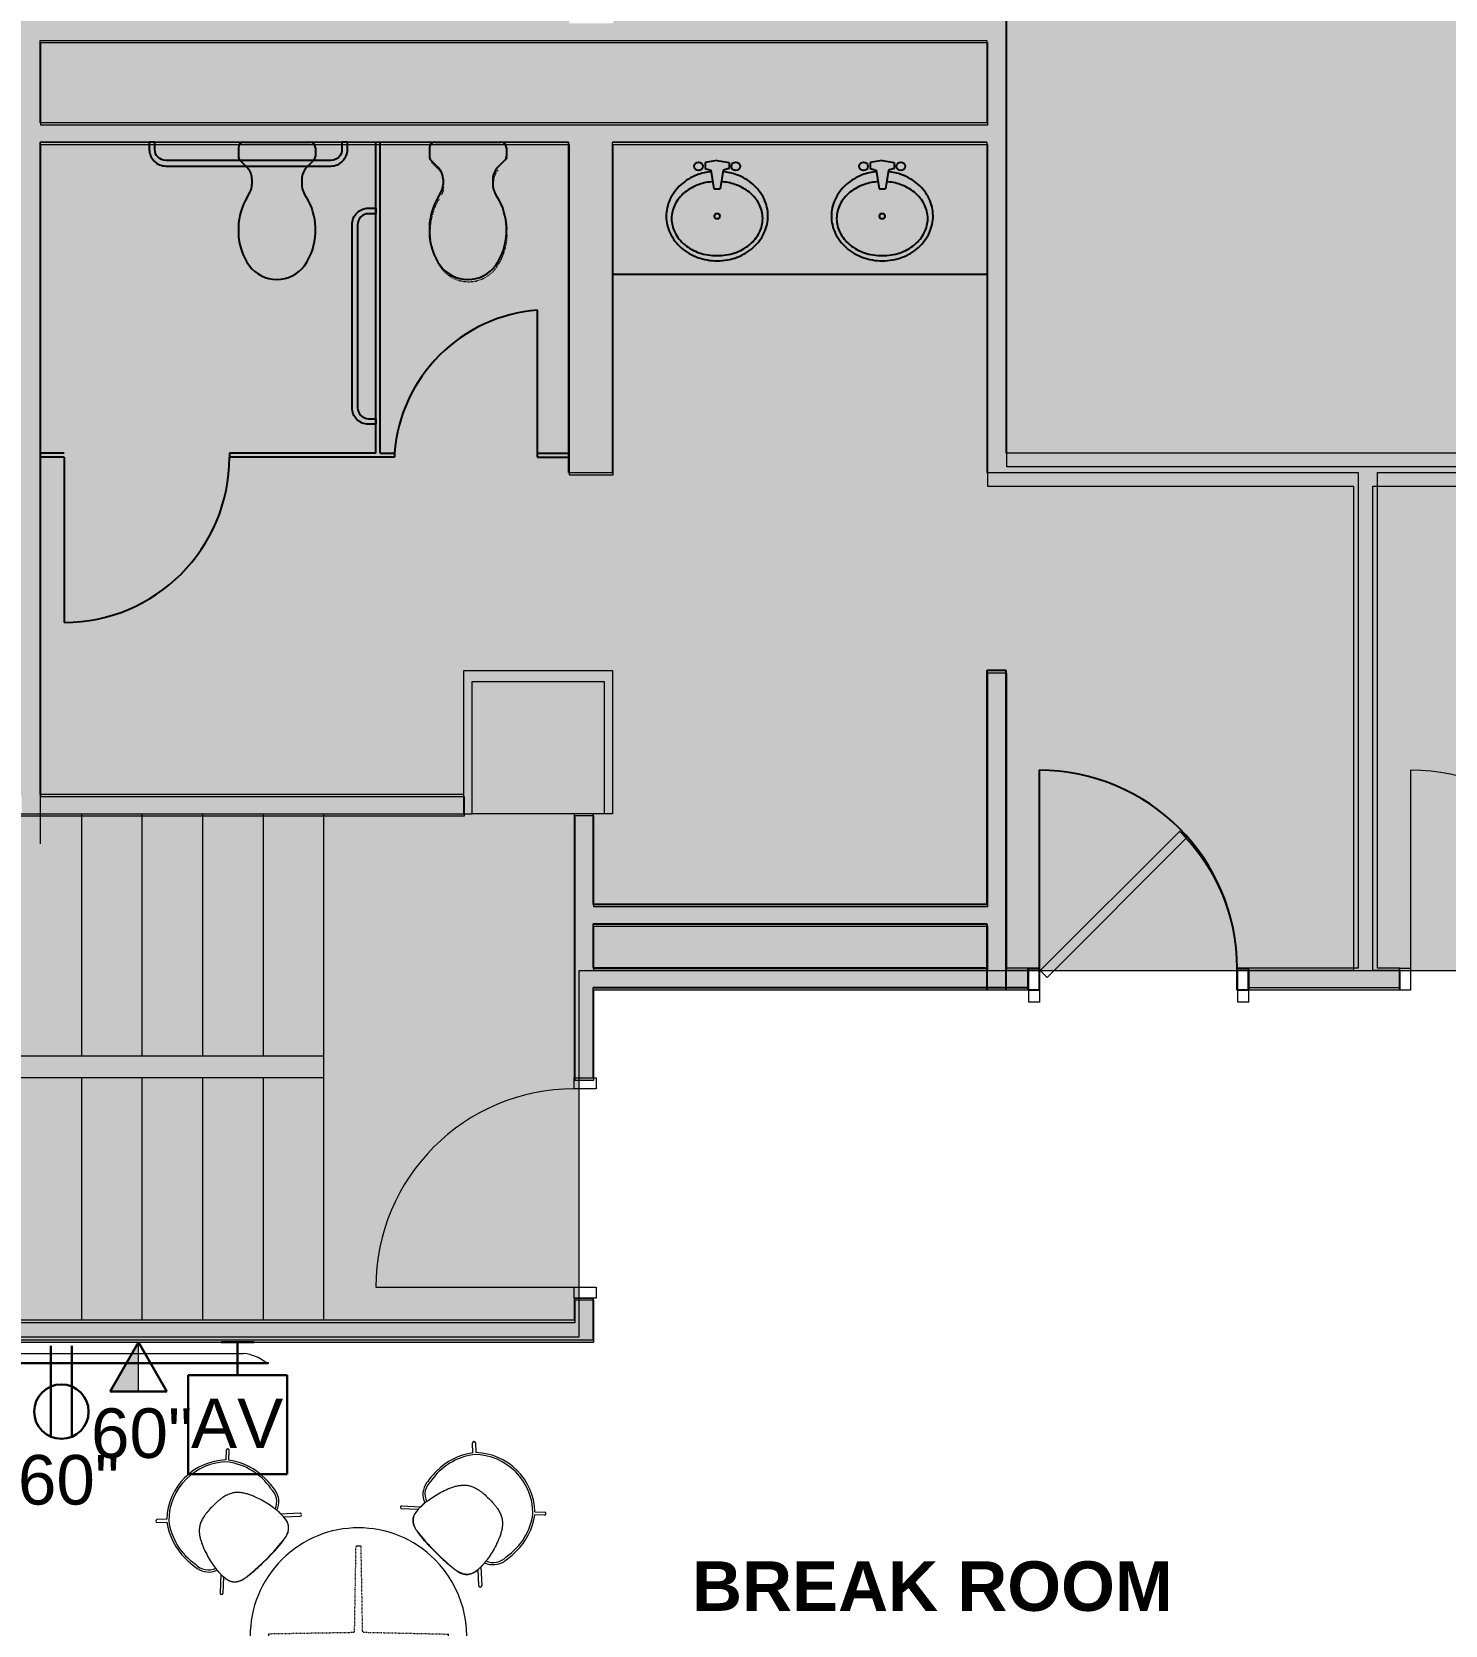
# Model space of a CAD drawing. Header units: inches. Extents: x -1221 to 179, y -822 to 880.
# Drawn here: x -1069.6 to -812.8, y -243.5 to 46 of the extents above; entities that cross this region are included whole.
import ezdxf
from ezdxf.xclip import XClip

# ---------------------------------------------------------------- set-up
doc = ezdxf.new("R2010")
doc.units = ezdxf.units.IN
doc.header["$MEASUREMENT"] = 0
doc.header["$XCLIPFRAME"] = 2
for name, pattern in [('L1$0$PHANTOM4', [0.625, 0.3125, -0.0625, 0.0625, -0.0625, 0.0625, -0.0625]), ('X1$0$Dash', [0.25, 0.125, -0.125]), ('X1$0$Dash 1_16_', [0.125, 0.0625, -0.0625])]:
    doc.linetypes.add(name, pattern=pattern)
doc.layers.add('L1$0$A-Cols-Bldg', color=235, linetype='Continuous')
doc.layers.add('L1$0$DEMO', color=7, linetype='L1$0$PHANTOM4')
for name, color, linetype, lineweight in [('L1$0$ArchiCAD Doors_Pen_No__4', 7, 'Continuous', 9), ('L1$0$BB Columns_Pen_No__3', 7, 'Continuous', 20), ('L1$0$BB Columns_Pen_No__7', 7, 'Continuous', 20), ('L1$0$BB Columns_Pen_No__95', 8, 'Continuous', 20), ('L1$0$BB Core_Pen_No__100', 7, 'Continuous', 20), ('L1$0$BB Shell_Pen_No__100', 7, 'Continuous', 20), ('X1$0$18_0109_REV_dwg _7_', 8, 'Continuous', 9), ('X1$0$A-ANNO-NOTE', 131, 'Continuous', 30), ('X1$0$A-AREA-IDEN', 2, 'Continuous', 9), ('X1$0$A-DETL', 90, 'Continuous', 9), ('X1$0$A-DETL-GENF', 92, 'Continuous', 9), ('X1$0$A-DOOR', 31, 'Continuous', 13), ('X1$0$A-DOOR-FRAM', 31, 'Continuous', 20), ('X1$0$A-WALL', 113, 'Continuous', 9), ('X1$0$A-WALL-PATT', 111, 'Continuous', 13), ('X1$0$I-FURN', 30, 'Continuous', 9), ('X1$0$I-FURN-HDLN', 30, 'X1$0$Dash', 9), ('X1$0$I-WALL', 2, 'Continuous', 9), ('X1$0$Q-SPCQ', 91, 'Continuous', 9)]:
    doc.layers.add(name, color=color, linetype=linetype, lineweight=lineweight)
doc.styles.add('X1$0$Arial', font='arial.ttf', dxfattribs={"height": 9})
doc.styles.add('X1$0$Swis721 Lt BT', font='swissl.ttf', dxfattribs={"height": 9})
doc.styles.add('X1$0$Swis721 Lt BT_B', font='', dxfattribs={"height": 9})
doc.styles.get('X1$0$Swis721 Lt BT_B').set_extended_font_data('Swis721 Lt BT', bold=True)

# ---------------------------------------------------------------- blocks, each defined once
blk = doc.blocks.new('L1')
at = {"layer": 'L1$0$BB Columns_Pen_No__95', "linetype": 'Continuous', "lineweight": 0, "true_color": 0x3f3f3f}
blk.add_hatch(color=250, dxfattribs=at).paths.add_polyline_path([(-7356.19, 2850.57), (-7356.19, 2826.57), (-7332.19, 2826.57), (-7332.19, 2850.57)])
at = {"layer": 'L1$0$A-Cols-Bldg', "color": 251, "ltscale": 5}
for p, q in [((-7398.68, 2947.57), (-7398.68, 2945.98)), ((-7398.68, 2947.57), (-7398.68, 2945.98)), ((-7397.7, 2948.57), (-7385.68, 2948.57)), ((-7397.7, 2948.57), (-7385.68, 2948.57)), ((-7384.68, 2947.57), (-7384.68, 2945.98)), ((-7384.68, 2947.57), (-7384.68, 2945.98)), ((-7373.69, 2892.07), (-7373.69, 2948.57)), ((-7373.69, 2892.07), (-7373.69, 2948.57)), ((-7372.94, 2892.07), (-7372.94, 2948.57)), ((-7372.94, 2892.07), (-7372.94, 2948.57)), ((-7363.97, 2947.57), (-7363.97, 2945.98)), ((-7363.97, 2947.57), (-7363.97, 2945.98)), ((-7362.99, 2948.57), (-7350.97, 2948.57)), ((-7362.99, 2948.57), (-7350.97, 2948.57)), ((-7349.97, 2947.57), (-7349.97, 2945.98)), ((-7349.97, 2947.57), (-7349.97, 2945.98)), ((-7398.39, 2945.27), (-7397.08, 2943.96)), ((-7398.39, 2945.27), (-7397.08, 2943.96)), ((-7384.98, 2945.27), (-7386.29, 2943.96)), ((-7384.98, 2945.27), (-7386.29, 2943.96)), ((-7363.68, 2945.27), (-7362.37, 2943.96)), ((-7363.68, 2945.27), (-7362.37, 2943.96)), ((-7350.27, 2945.27), (-7351.58, 2943.96)), ((-7350.27, 2945.27), (-7351.58, 2943.96)), ((-7311.69, 2945.22), (-7313.86, 2944.85)), ((-7313.86, 2944.85), (-7313.86, 2943.76)), ((-7311.69, 2945.22), (-7309.52, 2944.85)), ((-7309.52, 2944.85), (-7309.52, 2943.76)), ((-7281.69, 2945.22), (-7283.86, 2944.85)), ((-7283.86, 2944.85), (-7283.86, 2943.76)), ((-7281.69, 2945.22), (-7279.52, 2944.85)), ((-7279.52, 2944.85), (-7279.52, 2943.76)), ((-7396.2, 2941.84), (-7396.2, 2940.88)), ((-7396.2, 2941.84), (-7396.2, 2940.88)), ((-7387.16, 2941.84), (-7387.16, 2940.88)), ((-7387.16, 2941.84), (-7387.16, 2940.88)), ((-7361.49, 2941.84), (-7361.49, 2940.88)), ((-7361.49, 2941.84), (-7361.49, 2940.88)), ((-7352.45, 2941.84), (-7352.45, 2940.88)), ((-7352.45, 2941.84), (-7352.45, 2940.88)), ((-7313.86, 2943.76), (-7312.81, 2943.49)), ((-7312.81, 2943.49), (-7312.26, 2940.07)), ((-7310.57, 2943.49), (-7311.12, 2940.07)), ((-7309.52, 2943.76), (-7310.57, 2943.49)), ((-7283.86, 2943.76), (-7282.81, 2943.49)), ((-7282.81, 2943.49), (-7282.26, 2940.07)), ((-7280.57, 2943.49), (-7281.12, 2940.07)), ((-7279.52, 2943.76), (-7280.57, 2943.49)), ((-7397.08, 2938.53), (-7396.58, 2939.43)), ((-7397.08, 2938.53), (-7396.58, 2939.43)), ((-7386.29, 2938.53), (-7386.79, 2939.43)), ((-7386.29, 2938.53), (-7386.79, 2939.43)), ((-7362.37, 2938.53), (-7361.87, 2939.43)), ((-7362.37, 2938.53), (-7361.87, 2939.43)), ((-7351.58, 2938.53), (-7352.08, 2939.43)), ((-7351.58, 2938.53), (-7352.08, 2939.43)), ((-7312.26, 2940.07), (-7311.12, 2940.07)), ((-7282.26, 2940.07), (-7281.12, 2940.07)), ((-7330.69, 2924.57), (-7262.69, 2924.57)), ((-7330.69, 2924.57), (-7262.69, 2924.57)), ((-7344.31, 2891.32), (-7344.31, 2918.07)), ((-7344.31, 2891.32), (-7344.31, 2918.07)), ((-7430.31, 2892.07), (-7434.69, 2892.07)), ((-7430.31, 2892.07), (-7434.69, 2892.07)), ((-7373.69, 2892.07), (-7400.31, 2892.07)), ((-7400.31, 2892.07), (-7400.31, 2891.32)), ((-7373.69, 2892.07), (-7400.31, 2892.07)), ((-7400.31, 2892.07), (-7400.31, 2891.32)), ((-7372.94, 2892.07), (-7370.31, 2892.07)), ((-7372.94, 2892.07), (-7370.31, 2892.07)), ((-7370.31, 2892.07), (-7370.31, 2891.32)), ((-7370.31, 2892.07), (-7370.31, 2891.32)), ((-7344.31, 2892.07), (-7338.69, 2892.07)), ((-7430.31, 2891.32), (-7434.69, 2891.32)), ((-7430.31, 2891.32), (-7434.69, 2891.32)), ((-7430.31, 2891.32), (-7430.31, 2861.32)), ((-7370.31, 2891.32), (-7400.31, 2891.32)), ((-7370.31, 2891.32), (-7400.31, 2891.32)), ((-7344.31, 2891.32), (-7338.69, 2891.32)), ((-7344.31, 2891.32), (-7338.69, 2891.32))]:
    blk.add_line(p, q, dxfattribs=at)
for points in [[(-7379.86, 2947.24, -0.414214), (-7381.86, 2945.24), (-7411.86, 2945.24, -0.414214), (-7413.86, 2947.24), (-7413.86, 2948.57), (-7414.86, 2948.57), (-7414.86, 2947.24, 0.414214), (-7411.86, 2944.24), (-7381.86, 2944.24, 0.414214), (-7378.86, 2947.24), (-7378.86, 2948.57), (-7379.86, 2948.57)], [(-7379.86, 2947.24, -0.414214), (-7381.86, 2945.24), (-7411.86, 2945.24, -0.414214), (-7413.86, 2947.24), (-7413.86, 2948.57), (-7414.86, 2948.57), (-7414.86, 2947.24, 0.414214), (-7411.86, 2944.24), (-7381.86, 2944.24, 0.414214), (-7378.86, 2947.24), (-7378.86, 2948.57), (-7379.86, 2948.57)], [(-7375.02, 2936.57), (-7373.69, 2936.57), (-7373.69, 2935.57), (-7375.02, 2935.57, 0.414214), (-7377.02, 2933.57), (-7377.02, 2900.32, 0.414214), (-7375.02, 2898.32), (-7373.69, 2898.32), (-7373.69, 2897.32), (-7375.02, 2897.32, -0.414214), (-7378.02, 2900.32), (-7378.02, 2933.57, -0.414214)], [(-7375.02, 2936.57), (-7373.69, 2936.57), (-7373.69, 2935.57), (-7375.02, 2935.57, 0.414214), (-7377.02, 2933.57), (-7377.02, 2900.32, 0.414214), (-7375.02, 2898.32), (-7373.69, 2898.32), (-7373.69, 2897.32), (-7375.02, 2897.32, -0.414214), (-7378.02, 2900.32), (-7378.02, 2933.57, -0.414214)]]:
    blk.add_lwpolyline(points, format="xyb", close=True, dxfattribs=at)
for points in [[(-7320.93, 2935.09, 0.110461), (-7320.22, 2932.04, 0.10267), (-7318.19, 2929.36, 0.093283), (-7315.23, 2927.63, 0.087581), (-7311.64, 2927.02, 0.087581), (-7308.06, 2927.67, 0.093283), (-7305.12, 2929.43, 0.10267), (-7303.12, 2932.13, 0.110461), (-7302.45, 2935.19, 0.110461), (-7303.15, 2938.25, 0.10267), (-7305.19, 2940.93, 0.093283), (-7308.14, 2942.66, 0.060655), (-7310.61, 2943.22, 0.087581)], [(-7312.77, 2943.21, 0.062709), (-7315.32, 2942.62, 0.093283), (-7318.25, 2940.85, 0.10267), (-7320.26, 2938.15, 0.110461), (-7320.93, 2935.09, 0.110461)], [(-7319.97, 2934.69, 0.118217), (-7319.37, 2932.19, 0.104594), (-7317.55, 2929.92, 0.089748), (-7314.93, 2928.48, 0.081485), (-7311.69, 2927.95, 0.081485), (-7308.45, 2928.48, 0.089748), (-7305.83, 2929.92, 0.104594), (-7304.01, 2932.19, 0.118217), (-7303.41, 2934.69, 0.118217), (-7304.01, 2937.2, 0.104594), (-7305.83, 2939.46, 0.089748), (-7308.45, 2940.9, 0.062035), (-7310.91, 2941.4, 0.081485)], [(-7312.47, 2941.4, 0.062035), (-7314.93, 2940.9, 0.089748), (-7317.55, 2939.46, 0.104594), (-7319.37, 2937.2, 0.118217), (-7319.97, 2934.69, 0.118217)], [(-7290.93, 2935.09, 0.110461), (-7290.22, 2932.04, 0.10267), (-7288.19, 2929.36, 0.093283), (-7285.23, 2927.63, 0.087581), (-7281.64, 2927.02, 0.087581), (-7278.06, 2927.67, 0.093283), (-7275.12, 2929.43, 0.10267), (-7273.12, 2932.13, 0.110461), (-7272.45, 2935.19, 0.110461), (-7273.15, 2938.25, 0.10267), (-7275.19, 2940.93, 0.093283), (-7278.14, 2942.66, 0.060655), (-7280.61, 2943.22, 0.087581)], [(-7282.77, 2943.21, 0.062709), (-7285.32, 2942.62, 0.093283), (-7288.25, 2940.85, 0.10267), (-7290.26, 2938.15, 0.110461), (-7290.93, 2935.09, 0.110461)], [(-7289.97, 2934.69, 0.118217), (-7289.37, 2932.19, 0.104594), (-7287.55, 2929.92, 0.089748), (-7284.93, 2928.48, 0.081485), (-7281.69, 2927.95, 0.081485), (-7278.45, 2928.48, 0.089748), (-7275.83, 2929.92, 0.104594), (-7274.01, 2932.19, 0.118217), (-7273.41, 2934.69, 0.118217), (-7274.01, 2937.2, 0.104594), (-7275.83, 2939.46, 0.089748), (-7278.45, 2940.9, 0.062035), (-7280.91, 2941.4, 0.081485)], [(-7282.47, 2941.4, 0.062035), (-7284.93, 2940.9, 0.089748), (-7287.55, 2939.46, 0.104594), (-7289.37, 2937.2, 0.118217), (-7289.97, 2934.69, 0.118217)]]:
    blk.add_lwpolyline(points, format="xyb", dxfattribs=at)
for centre, radius in [((-7315.07, 2944.18), 0.787), ((-7308.31, 2944.18), 0.787), ((-7285.07, 2944.18), 0.787), ((-7278.31, 2944.18), 0.787), ((-7311.69, 2935.13), 0.5), ((-7281.69, 2935.13), 0.5)]:
    blk.add_circle(centre, radius, dxfattribs=at)
for centre, radius, start, end in [((-7397.68, 2947.57), 1, 90, 180), ((-7397.68, 2947.57), 1, 90, 180), ((-7385.68, 2947.57), 1, 0, 90), ((-7385.68, 2947.57), 1, 0, 90), ((-7362.97, 2947.57), 1, 90, 180), ((-7362.97, 2947.57), 1, 90, 180), ((-7350.97, 2947.57), 1, 0, 90), ((-7350.97, 2947.57), 1, 0, 90), ((-7397.68, 2945.98), 1, 180, 225), ((-7397.68, 2945.98), 1, 180, 225), ((-7399.2, 2941.84), 3, 0, 45), ((-7399.2, 2941.84), 3, 0, 45), ((-7384.16, 2941.84), 3, 135, 180), ((-7384.16, 2941.84), 3, 135, 180), ((-7385.68, 2945.98), 1, 315, 0), ((-7385.68, 2945.98), 1, 315, 0), ((-7362.97, 2945.98), 1, 180, 225), ((-7362.97, 2945.98), 1, 180, 225), ((-7364.49, 2941.84), 3, 0, 45), ((-7364.49, 2941.84), 3, 0, 45), ((-7349.45, 2941.84), 3, 135, 180), ((-7349.45, 2941.84), 3, 135, 180), ((-7350.97, 2945.98), 1, 315, 0), ((-7350.97, 2945.98), 1, 315, 0), ((-7387.93, 2932.87), 10.75, 148.1142, 178.6678), ((-7387.93, 2932.87), 10.75, 148.1142, 178.6678), ((-7399.2, 2940.88), 3, 330.9383, 0), ((-7399.2, 2940.88), 3, 330.9383, 0), ((-7384.16, 2940.88), 3, 180, 209.0617), ((-7384.16, 2940.88), 3, 180, 209.0617), ((-7395.43, 2932.87), 10.75, 1.3322, 31.8858), ((-7395.43, 2932.87), 10.75, 1.3322, 31.8858), ((-7353.22, 2932.87), 10.75, 148.1142, 178.6678), ((-7353.22, 2932.87), 10.75, 148.1142, 178.6678), ((-7364.49, 2940.88), 3, 330.9383, 0), ((-7364.49, 2940.88), 3, 330.9383, 0), ((-7349.45, 2940.88), 3, 180, 209.0617), ((-7349.45, 2940.88), 3, 180, 209.0617), ((-7360.72, 2932.87), 10.75, 1.3322, 31.8858), ((-7360.72, 2932.87), 10.75, 1.3322, 31.8858), ((-7167.22, 2932.62), 231.46, 179.8762, 180.1238), ((-7167.22, 2932.62), 231.46, 179.8762, 180.1238), ((-7616.14, 2932.62), 231.46, 359.8762, 0.1238), ((-7616.14, 2932.62), 231.46, 359.8762, 0.1238), ((-7132.51, 2932.62), 231.46, 179.8762, 180.1238), ((-7132.51, 2932.62), 231.46, 179.8762, 180.1238), ((-7581.43, 2932.62), 231.46, 359.8762, 0.1238), ((-7581.43, 2932.62), 231.46, 359.8762, 0.1238), ((-7387.93, 2932.37), 10.75, 181.3322, 215.5377), ((-7387.93, 2932.37), 10.75, 181.3322, 215.5377), ((-7395.43, 2932.37), 10.75, 324.4623, 358.6678), ((-7395.43, 2932.37), 10.75, 324.4623, 358.6678), ((-7353.22, 2932.37), 10.75, 181.3322, 215.5377), ((-7353.22, 2932.37), 10.75, 181.3322, 215.5377), ((-7360.72, 2932.37), 10.75, 324.4623, 358.6678), ((-7360.72, 2932.37), 10.75, 324.4623, 358.6678), ((-7391.76, 2929.71), 6.08, 216.0851, 270.7848), ((-7391.76, 2929.71), 6.08, 216.0851, 270.7848), ((-7391.6, 2929.71), 6.08, 269.2152, 323.9149), ((-7391.6, 2929.71), 6.08, 269.2152, 323.9149), ((-7357.05, 2929.71), 6.08, 216.0851, 270.7848), ((-7357.05, 2929.71), 6.08, 216.0851, 270.7848), ((-7356.89, 2929.71), 6.08, 269.2152, 323.9149), ((-7356.89, 2929.71), 6.08, 269.2152, 323.9149), ((-7342.12, 2889.87), 28.28, 94.4494, 175.5506), ((-7342.12, 2889.87), 28.28, 94.4494, 175.5506), ((-7430.31, 2891.32), 30, 270, 0)]:
    blk.add_arc(centre, radius, start, end, dxfattribs=at)
at = {"layer": 'L1$0$ArchiCAD Doors_Pen_No__4', "linetype": 'Continuous'}
for p, q in [((-7185.69, 2834.48), (-7185.69, 2798.48)), ((-7187.69, 2798.48), (-7185.69, 2798.48)), ((-7187.69, 2794.48), (-7187.69, 2798.48)), ((-7187.69, 2798.48), (-7187.69, 2794.98)), ((-7185.69, 2798.48), (-7185.69, 2794.48)), ((-7185.69, 2794.48), (-7187.69, 2794.48)), ((-7337.69, 2776.57), (-7337.69, 2778.57)), ((-7337.69, 2778.57), (-7333.69, 2778.57)), ((-7337.69, 2778.57), (-7334.19, 2778.57)), ((-7333.69, 2776.57), (-7337.69, 2776.57)), ((-7333.69, 2778.57), (-7333.69, 2776.57)), ((-7373.69, 2740.57), (-7337.69, 2740.57)), ((-7337.69, 2738.57), (-7337.69, 2740.57)), ((-7337.69, 2740.57), (-7333.69, 2740.57)), ((-7333.69, 2738.57), (-7337.69, 2738.57)), ((-7337.69, 2738.57), (-7334.19, 2738.57)), ((-7333.69, 2740.57), (-7333.69, 2738.57))]:
    blk.add_line(p, q, dxfattribs=at)
for centre, start, end in [((-7185.69, 2798.48), 0, 90), ((-7337.69, 2740.57), 90, 180)]:
    blk.add_arc(centre, 36, start, end, dxfattribs=at)
at = {"layer": 'L1$0$BB Columns_Pen_No__3', "linetype": 'Continuous'}
for p, q in [((-7357.69, 2826.57), (-7357.69, 2852.57)), ((-7357.69, 2852.57), (-7330.69, 2852.57)), ((-7330.69, 2852.57), (-7330.69, 2826.57)), ((-7357.69, 2826.57), (-7356.19, 2826.57))]:
    blk.add_line(p, q, dxfattribs=at)
at = {"layer": 'L1$0$BB Columns_Pen_No__7', "linetype": 'Continuous', "flags": 128}
blk.add_lwpolyline([(-7356.19, 2850.57), (-7332.19, 2850.57), (-7332.19, 2826.57), (-7356.19, 2826.57)], close=True, dxfattribs=at)
at = {"layer": 'L1$0$BB Core_Pen_No__100', "linetype": 'Continuous'}
for p, q in [((-7427.19, 2826.57), (-7427.19, 2782.57)), ((-7416.19, 2826.57), (-7416.19, 2782.57)), ((-7405.19, 2826.57), (-7405.19, 2782.57)), ((-7394.19, 2826.57), (-7394.19, 2782.57)), ((-7383.19, 2826.57), (-7383.19, 2782.57)), ((-7471.19, 2782.57), (-7383.19, 2782.57)), ((-7383.19, 2782.57), (-7383.19, 2778.57)), ((-7383.19, 2778.57), (-7471.19, 2778.57)), ((-7427.19, 2778.57), (-7427.19, 2734.57)), ((-7416.19, 2778.57), (-7416.19, 2734.57)), ((-7405.19, 2778.57), (-7405.19, 2734.57)), ((-7394.19, 2778.57), (-7394.19, 2734.57)), ((-7383.19, 2778.57), (-7383.19, 2734.57))]:
    blk.add_line(p, q, dxfattribs=at)
at = {"layer": 'L1$0$BB Shell_Pen_No__100', "linetype": 'Continuous'}
for p, q in [((-7187.69, 2798.48), (-7187.69, 2794.98)), ((-7337.69, 2778.57), (-7334.19, 2778.57)), ((-7337.69, 2738.57), (-7334.19, 2738.57))]:
    blk.add_line(p, q, dxfattribs=at)
at = {"layer": 'L1$0$BB Shell_Pen_No__100', "linetype": 'Continuous', "flags": 128}
for points in [[(-7259.19, 2892.07), (-7259.19, 3082.32)], [(-7434.69, 2952.07), (-7434.69, 2967.07)], [(-7434.69, 2967.07), (-7262.69, 2967.07)], [(-7262.69, 2967.07), (-7262.69, 2952.07)], [(-7262.69, 2952.07), (-7434.69, 2952.07)], [(-7434.69, 2830.07), (-7434.69, 2948.57)], [(-7434.69, 2948.57), (-7338.69, 2948.57)], [(-7434.69, 2948.57), (-7434.69, 2821.07)], [(-7338.69, 2948.57), (-7434.69, 2948.57)], [(-7338.69, 2948.57), (-7338.69, 2888.57)], [(-7338.69, 2888.57), (-7338.69, 2948.57)], [(-7330.69, 2888.57), (-7330.69, 2948.57)], [(-7330.69, 2948.57), (-7262.69, 2948.57)], [(-7262.69, 2948.57), (-7330.69, 2948.57)], [(-7262.69, 2948.57), (-7262.69, 2888.57)], [(-7091.69, 2892.07), (-7259.19, 2892.07)], [(-7338.69, 2888.57), (-7330.69, 2888.57)], [(-7262.69, 2888.57), (-7195.19, 2888.57)], [(-7195.19, 2888.57), (-7195.19, 2798.48)], [(-7191.69, 2888.57), (-7140.69, 2888.57)], [(-7191.69, 2798.48), (-7191.69, 2888.57)], [(-7357.69, 2830.07), (-7434.69, 2830.07)], [(-7357.69, 2826.57), (-7357.69, 2830.07)], [(-7505.69, 2826.57), (-7357.69, 2826.57)], [(-7337.69, 2826.57), (-7337.69, 2778.57)], [(-7334.19, 2810.07), (-7334.19, 2826.57)], [(-7330.69, 2826.57), (-7334.19, 2826.57)], [(-7334.19, 2798.48), (-7334.19, 2806.57)], [(-7255.19, 2798.48), (-7259.19, 2798.48)], [(-7195.19, 2798.48), (-7215.19, 2798.48)], [(-7187.69, 2798.48), (-7191.69, 2798.48)], [(-7334.19, 2778.57), (-7334.19, 2794.98)], [(-7215.19, 2794.98), (-7187.69, 2794.98)], [(-7337.69, 2738.57), (-7337.69, 2734.57)], [(-7334.19, 2730.96), (-7334.19, 2738.57)], [(-7337.69, 2734.57), (-7524.69, 2734.57)], [(-7524.69, 2730.96), (-7334.19, 2730.96)]]:
    blk.add_lwpolyline(points, dxfattribs=at)
at = {"layer": 'L1$0$DEMO', "linetype": 'Continuous'}
for p, q in [((-7253.19, 2834.48), (-7253.19, 2798.48)), ((-7255.19, 2798.48), (-7255.19, 2794.98)), ((-7255.19, 2798.48), (-7253.19, 2798.48)), ((-7255.19, 2794.48), (-7255.19, 2798.48)), ((-7255.19, 2798.48), (-7255.19, 2794.98)), ((-7253.19, 2798.48), (-7253.19, 2794.48)), ((-7217.19, 2794.48), (-7217.19, 2798.48)), ((-7217.19, 2798.48), (-7215.19, 2798.48)), ((-7215.19, 2798.48), (-7215.19, 2794.98)), ((-7215.19, 2798.48), (-7215.19, 2794.48)), ((-7215.19, 2798.48), (-7215.19, 2794.98)), ((-7253.19, 2794.48), (-7255.19, 2794.48)), ((-7215.19, 2794.48), (-7217.19, 2794.48))]:
    blk.add_line(p, q, dxfattribs=at)
at = {"layer": 'L1$0$DEMO', "linetype": 'Continuous', "flags": 128}
for points in [[(-7259.19, 2852.57), (-7262.69, 2852.57)], [(-7262.69, 2852.57), (-7262.69, 2810.07)], [(-7259.19, 2794.57), (-7259.19, 2852.57)], [(-7262.69, 2810.07), (-7334.19, 2810.07)], [(-7334.19, 2806.57), (-7262.69, 2806.57)], [(-7262.69, 2806.57), (-7262.69, 2794.57)], [(-7262.69, 2798.48), (-7334.19, 2798.48)], [(-7334.19, 2794.98), (-7255.19, 2794.98)]]:
    blk.add_lwpolyline(points, dxfattribs=at)
at = {"layer": 'L1$0$DEMO', "linetype": 'Continuous'}
blk.add_arc((-7253.19, 2798.48), 36, 0, 90, dxfattribs=at)
blk = doc.blocks.new('X1$0$A-Flat_Screen_TV - OLED 65B6P 65_-4747238-FIRST FLOOR POWER _ SIGNAL')
at = {"layer": 'X1$0$Q-SPCQ'}
for p, q in [((-30, 0.19), (30, 0.19)), ((-30, 0.19), (-30, 0)), ((30, 0), (-30, 0)), ((-29.94, 0), (-29.94, -0.06)), ((-25.5, 1.81), (25.5, 1.81)), ((29.94, -0.06), (29.94, 0)), ((30, 0), (30, 0.19)), ((29.94, -0.06), (-29.94, -0.06))]:
    blk.add_line(p, q, dxfattribs=at)
for centre, start, end in [((-24.9, -5.58), 94.6372, 128.9656), ((24.9, -5.58), 51.0344, 85.3628)]:
    blk.add_arc(centre, 7.41, start, end, dxfattribs=at)
blk = doc.blocks.new('X1$0$Table-Coffee-Teknion-BBCTC_Cosmos_Large-R2013 - 28 3_8_ High-5476195-FIRST FLOOR POWER _ SIGNAL')
at = {"layer": 'X1$0$I-FURN'}
for radius, start, end in [(19.67, 360, 180), (16.34, 133.4535, 136.4655), (16.34, 43.5345, 46.5404), (19.67, 180, 360), (16.34, 223.5345, 226.5404), (16.34, 313.4535, 316.4542)]:
    blk.add_arc((0, 0), radius, start, end, dxfattribs=at)
at = {"layer": 'X1$0$I-FURN-HDLN'}
for p, q in [((-11.24, 11.86), (-0.14, 1.13)), ((0.14, 1.13), (11.24, 11.86)), ((-1.13, 0.14), (-11.85, 11.25)), ((11.85, 11.25), (1.13, 0.14)), ((-11.85, -11.25), (-1.13, -0.13)), ((-0.14, -1.13), (-11.24, -11.86)), ((11.24, -11.86), (0.14, -1.14)), ((1.14, -0.14), (11.81, -11.29))]:
    blk.add_line(p, q, dxfattribs=at)
for centre, start, end in [((-1.29, 0), 319.2979, 41.4043), ((0, 1.29), 228.5957, 311.4043), ((1.29, 0), 138.6476, 223.7627), ((0, -1.29), 47.5735, 131.4196)]:
    blk.add_arc(centre, 0.206, start, end, dxfattribs=at)
blk = doc.blocks.new('X1$0$Seating-Guest_Chair-Teknion-BBUC_Iuta-R2013 - Guest Chair-5476255-FIRST FLOOR POWER _ SIGNAL')
at = {"layer": 'X1$0$I-FURN'}
for p, q in [((-7.6, 7.49), (-8.92, 8.7)), ((8.92, 8.7), (7.6, 7.49)), ((-9.25, 8.27), (-7.97, 7.09)), ((7.97, 7.09), (9.25, 8.27)), ((-7.71, -6.53), (-10.28, -8.89)), ((-9.9, -9.27), (-7.7, -7.25)), ((7.7, -7.25), (9.9, -9.27)), ((10.28, -8.89), (7.71, -6.53))]:
    blk.add_line(p, q, dxfattribs=at)
for centre, radius, start, end in [((-9.06, 8.47), 0.266, 59.019, 139.9111), ((0, -0.6), 11.1, 46.7919, 133.2081), ((0, -0.6), 10.73, 45.2186, 134.7814), ((9.06, 8.47), 0.266, 40.0889, 120.981), ((1.44, 0.11), 11.71, 143.4405, 180.5595), ((1.44, 0.11), 11.34, 142.5304, 190.6836), ((-9.07, 8.46), 0.263, 136.9654, 225.7597), ((-1.44, 0.11), 11.34, 349.3164, 37.4696), ((-1.44, 0.11), 11.71, 359.4405, 36.5595), ((9.07, 8.46), 0.263, 314.2403, 43.0346), ((7.49, 0.17), 17.76, 180.5595, 189.4405), ((-6.52, -2.16), 3.56, 189.4405, 250.5595), ((-6.52, -2.16), 3.18, 176.9632, 250.5595), ((6.52, -2.16), 3.18, 289.4405, 3.0368), ((6.52, -2.16), 3.56, 289.4405, 350.5595), ((-7.49, 0.17), 17.76, 350.5595, 359.4405), ((-3.94, -6.02), 3.8, 172.3112, 187.6888), ((3.94, -6.02), 3.8, 352.3112, 7.6888), ((-4.95, -7.39), 2.75, 177.044, 262.956), ((4.95, -7.39), 2.75, 277.044, 2.956), ((-10.08, -9.05), 0.265, 141.4663, 224.7543), ((-10.07, -9.07), 0.263, 221.6013, 310.667), ((0, 32.67), 43.12, 262.956, 277.044), ((10.07, -9.07), 0.263, 229.333, 318.3987), ((10.08, -9.05), 0.265, 315.2457, 38.5337)]:
    blk.add_arc(centre, radius, start, end, dxfattribs=at)
for points, knots in [([(0, 3.25), (-0.46, 3.25), (-1.1, 3.23), (-1.85, 3.15), (-2.53, 3.04), (-3.26, 2.85), (-3.86, 2.59), (-4.28, 2.35), (-4.51, 2.18), (-4.69, 2.03), (-4.82, 1.92), (-4.94, 1.8), (-5.06, 1.68), (-5.17, 1.55), (-5.31, 1.38), (-5.56, 1.06), (-5.87, 0.56), (-6.21, -0.08), (-6.61, -0.99), (-7.02, -2.17), (-7.37, -3.56), (-7.61, -4.8), (-7.71, -5.73), (-7.74, -6.42), (-7.73, -6.92), (-7.7, -7.33), (-7.67, -7.6), (-7.65, -7.76), (-7.63, -7.88), (-7.61, -7.99), (-7.58, -8.1), (-7.55, -8.22), (-7.52, -8.33), (-7.48, -8.43), (-7.44, -8.54), (-7.4, -8.65), (-7.34, -8.75), (-7.29, -8.85), (-7.23, -8.95), (-7.16, -9.04), (-7.08, -9.14), (-7, -9.23), (-6.92, -9.32), (-6.82, -9.4), (-6.72, -9.49), (-6.61, -9.57), (-6.5, -9.64), (-6.37, -9.72), (-6.23, -9.79), (-6.09, -9.85), (-5.93, -9.92), (-5.76, -9.98), (-5.57, -10.04), (-5.37, -10.09), (-5.16, -10.14), (-4.93, -10.19), (-4.68, -10.24), (-4.41, -10.28), (-4.13, -10.32), (-3.82, -10.35), (-3.49, -10.38), (-3.14, -10.41), (-2.65, -10.44), (-1.97, -10.47), (-1.04, -10.49), (-0.36, -10.5), (0, -10.5)], [0, 0, 0, 0, 0.03125, 0.046875, 0.0625, 0.09375, 0.125, 0.140625, 0.15625, 0.164062, 0.171875, 0.179688, 0.1875, 0.195312, 0.203125, 0.21875, 0.25, 0.28125, 0.3125, 0.375, 0.4375, 0.5, 0.5625, 0.59375, 0.625, 0.65625, 0.671875, 0.679688, 0.6875, 0.695312, 0.703125, 0.710938, 0.71875, 0.726562, 0.734375, 0.742188, 0.75, 0.757812, 0.765625, 0.773438, 0.78125, 0.789062, 0.796875, 0.804688, 0.8125, 0.820312, 0.828125, 0.835938, 0.84375, 0.851562, 0.859375, 0.867188, 0.875, 0.882812, 0.890625, 0.898438, 0.90625, 0.914062, 0.921875, 0.929688, 0.9375, 0.945312, 0.953125, 0.96875, 0.984375, 1, 1, 1, 1]), ([(0, -10.5), (0.36, -10.5), (1.04, -10.49), (1.97, -10.47), (2.65, -10.44), (3.14, -10.41), (3.49, -10.38), (3.82, -10.35), (4.13, -10.32), (4.41, -10.28), (4.68, -10.24), (4.93, -10.19), (5.16, -10.14), (5.37, -10.09), (5.57, -10.04), (5.76, -9.98), (5.93, -9.92), (6.09, -9.85), (6.23, -9.79), (6.37, -9.72), (6.5, -9.64), (6.61, -9.57), (6.72, -9.49), (6.82, -9.4), (6.92, -9.32), (7, -9.23), (7.08, -9.14), (7.16, -9.04), (7.23, -8.95), (7.29, -8.85), (7.34, -8.75), (7.4, -8.65), (7.44, -8.54), (7.48, -8.43), (7.52, -8.33), (7.55, -8.22), (7.58, -8.1), (7.61, -7.99), (7.63, -7.88), (7.65, -7.76), (7.67, -7.6), (7.7, -7.33), (7.73, -6.92), (7.74, -6.42), (7.72, -5.9), (7.67, -5.35), (7.57, -4.59), (7.37, -3.56), (7.02, -2.17), (6.61, -0.99), (6.21, -0.08), (5.87, 0.56), (5.56, 1.06), (5.31, 1.38), (5.17, 1.55), (5.06, 1.68), (4.94, 1.8), (4.82, 1.92), (4.69, 2.03), (4.51, 2.18), (4.28, 2.35), (3.86, 2.59), (3.26, 2.85), (2.53, 3.04), (1.85, 3.15), (1.1, 3.23), (0.46, 3.25), (0, 3.25)], [0, 0, 0, 0, 0.015625, 0.03125, 0.046875, 0.054688, 0.0625, 0.070312, 0.078125, 0.085938, 0.09375, 0.101562, 0.109375, 0.117188, 0.125, 0.132812, 0.140625, 0.148438, 0.15625, 0.164062, 0.171875, 0.179688, 0.1875, 0.195312, 0.203125, 0.210938, 0.21875, 0.226562, 0.234375, 0.242188, 0.25, 0.257812, 0.265625, 0.273438, 0.28125, 0.289062, 0.296875, 0.304688, 0.3125, 0.320312, 0.328125, 0.34375, 0.375, 0.40625, 0.4375, 0.46875, 0.5, 0.5625, 0.625, 0.6875, 0.71875, 0.75, 0.78125, 0.796875, 0.804688, 0.8125, 0.820312, 0.828125, 0.835938, 0.84375, 0.859375, 0.875, 0.90625, 0.9375, 0.953125, 0.96875, 1, 1, 1, 1])]:
    blk.add_open_spline(points, degree=3, knots=knots, dxfattribs=at)
blk = doc.blocks.new('X1$0$Seating-Guest_Chair-Teknion-BBUC_Iuta-R2013 - Guest Chair-5480372-FIRST FLOOR POWER _ SIGNAL')
at = {"layer": 'X1$0$I-FURN'}
for p, q in [((-7.71, 6.53), (-10.28, 8.89)), ((-9.9, 9.27), (-7.7, 7.25)), ((7.7, 7.25), (9.9, 9.27)), ((10.28, 8.89), (7.71, 6.53)), ((-9.25, -8.27), (-7.97, -7.09)), ((-7.6, -7.49), (-8.92, -8.7)), ((8.92, -8.7), (7.6, -7.49)), ((7.97, -7.09), (9.25, -8.27))]:
    blk.add_line(p, q, dxfattribs=at)
for centre, radius, start, end in [((-10.08, 9.05), 0.265, 135.2457, 218.5337), ((-10.07, 9.07), 0.263, 49.333, 138.3987), ((-4.95, 7.39), 2.75, 97.044, 182.956), ((0, -32.67), 43.12, 82.956, 97.044), ((4.95, 7.39), 2.75, 357.044, 82.956), ((10.07, 9.07), 0.263, 41.6013, 130.667), ((10.08, 9.05), 0.265, 321.4663, 44.7543), ((-3.94, 6.02), 3.8, 172.3112, 187.6888), ((3.94, 6.02), 3.8, 352.3112, 7.6888), ((-6.52, 2.16), 3.56, 109.4405, 170.5595), ((-6.52, 2.16), 3.18, 109.4405, 183.0368), ((6.52, 2.16), 3.18, 356.9632, 70.5595), ((6.52, 2.16), 3.56, 9.4405, 70.5595), ((7.49, -0.17), 17.76, 170.5595, 179.4405), ((1.44, -0.11), 11.71, 179.4405, 216.5595), ((1.44, -0.11), 11.34, 169.3164, 217.4696), ((-1.44, -0.11), 11.34, 322.5304, 10.6836), ((-1.44, -0.11), 11.71, 323.4405, 0.5595), ((-7.49, -0.17), 17.76, 0.5595, 9.4405), ((-9.07, -8.46), 0.263, 134.2403, 223.0346), ((-9.06, -8.47), 0.266, 220.0889, 300.981), ((0, 0.6), 11.1, 226.7919, 313.2081), ((0, 0.6), 10.73, 225.2186, 314.7814), ((9.06, -8.47), 0.266, 239.019, 319.9111), ((9.07, -8.46), 0.263, 316.9654, 45.7597)]:
    blk.add_arc(centre, radius, start, end, dxfattribs=at)
for points, knots in [([(0, -3.25), (-0.46, -3.25), (-1.1, -3.23), (-1.85, -3.15), (-2.53, -3.04), (-3.26, -2.85), (-3.86, -2.59), (-4.28, -2.35), (-4.51, -2.18), (-4.69, -2.03), (-4.82, -1.92), (-4.94, -1.8), (-5.06, -1.68), (-5.17, -1.55), (-5.31, -1.38), (-5.56, -1.06), (-5.87, -0.56), (-6.21, 0.08), (-6.61, 0.99), (-7.02, 2.17), (-7.37, 3.56), (-7.57, 4.59), (-7.67, 5.35), (-7.72, 5.9), (-7.74, 6.42), (-7.73, 6.92), (-7.7, 7.33), (-7.67, 7.6), (-7.65, 7.76), (-7.62, 7.92), (-7.59, 8.07), (-7.55, 8.22), (-7.52, 8.33), (-7.48, 8.43), (-7.44, 8.54), (-7.4, 8.65), (-7.34, 8.75), (-7.29, 8.85), (-7.23, 8.95), (-7.16, 9.04), (-7.08, 9.14), (-7, 9.23), (-6.92, 9.32), (-6.82, 9.4), (-6.72, 9.49), (-6.61, 9.57), (-6.5, 9.64), (-6.37, 9.72), (-6.23, 9.79), (-6.09, 9.85), (-5.93, 9.92), (-5.76, 9.98), (-5.57, 10.04), (-5.37, 10.09), (-5.16, 10.14), (-4.93, 10.19), (-4.68, 10.24), (-4.41, 10.28), (-4.13, 10.32), (-3.82, 10.35), (-3.49, 10.38), (-3.14, 10.41), (-2.65, 10.44), (-1.97, 10.47), (-1.04, 10.49), (-0.36, 10.5), (0, 10.5)], [-1, -1, -1, -1, -0.96875, -0.953125, -0.9375, -0.90625, -0.875, -0.859375, -0.84375, -0.835938, -0.828125, -0.820312, -0.8125, -0.804688, -0.796875, -0.78125, -0.75, -0.71875, -0.6875, -0.625, -0.5625, -0.5, -0.46875, -0.4375, -0.40625, -0.375, -0.34375, -0.328125, -0.320312, -0.3125, -0.296875, -0.289062, -0.28125, -0.273438, -0.265625, -0.257812, -0.25, -0.242188, -0.234375, -0.226562, -0.21875, -0.210938, -0.203125, -0.195312, -0.1875, -0.179688, -0.171875, -0.164062, -0.15625, -0.148438, -0.140625, -0.132812, -0.125, -0.117188, -0.109375, -0.101562, -0.09375, -0.085938, -0.078125, -0.070312, -0.0625, -0.054688, -0.046875, -0.03125, -0.015625, 0, 0, 0, 0]), ([(0, 10.5), (0.36, 10.5), (1.04, 10.49), (1.97, 10.47), (2.65, 10.44), (3.14, 10.41), (3.49, 10.38), (3.82, 10.35), (4.13, 10.32), (4.41, 10.28), (4.68, 10.24), (4.93, 10.19), (5.16, 10.14), (5.37, 10.09), (5.57, 10.04), (5.76, 9.98), (5.93, 9.92), (6.09, 9.85), (6.23, 9.79), (6.37, 9.72), (6.5, 9.64), (6.61, 9.57), (6.72, 9.49), (6.82, 9.4), (6.92, 9.32), (7, 9.23), (7.08, 9.14), (7.16, 9.04), (7.23, 8.95), (7.29, 8.85), (7.34, 8.75), (7.4, 8.65), (7.44, 8.54), (7.48, 8.43), (7.52, 8.33), (7.55, 8.22), (7.58, 8.1), (7.61, 7.99), (7.63, 7.88), (7.65, 7.76), (7.67, 7.6), (7.7, 7.33), (7.73, 6.92), (7.74, 6.42), (7.71, 5.73), (7.61, 4.8), (7.37, 3.56), (7.02, 2.17), (6.61, 0.99), (6.21, 0.08), (5.87, -0.56), (5.56, -1.06), (5.31, -1.38), (5.17, -1.55), (5.06, -1.68), (4.94, -1.8), (4.82, -1.92), (4.69, -2.03), (4.51, -2.18), (4.28, -2.35), (3.86, -2.59), (3.26, -2.85), (2.53, -3.04), (1.85, -3.15), (1.1, -3.23), (0.46, -3.25), (0, -3.25)], [-1, -1, -1, -1, -0.984375, -0.96875, -0.953125, -0.945312, -0.9375, -0.929688, -0.921875, -0.914062, -0.90625, -0.898438, -0.890625, -0.882812, -0.875, -0.867188, -0.859375, -0.851562, -0.84375, -0.835938, -0.828125, -0.820312, -0.8125, -0.804688, -0.796875, -0.789062, -0.78125, -0.773438, -0.765625, -0.757812, -0.75, -0.742188, -0.734375, -0.726562, -0.71875, -0.710938, -0.703125, -0.695312, -0.6875, -0.679688, -0.671875, -0.65625, -0.625, -0.59375, -0.5625, -0.5, -0.4375, -0.375, -0.3125, -0.28125, -0.25, -0.21875, -0.203125, -0.195312, -0.1875, -0.179688, -0.171875, -0.164062, -0.15625, -0.140625, -0.125, -0.09375, -0.0625, -0.046875, -0.03125, 0, 0, 0, 0])]:
    blk.add_open_spline(points, degree=3, knots=knots, dxfattribs=at)
blk = doc.blocks.new('X1$0$Single Flush - OTJ_SOLIDFLUSH_ALUM-5665003-FIRST FLOOR POWER _ SIGNAL')
at = {"layer": 'X1$0$A-DOOR', "color": 8, "lineweight": 20}
for p, q in [((-8.65, -25.84), (16.67, -0.51)), ((17.91, -1.75), (-7.42, -27.07)), ((16.67, -0.51), (17.91, -1.75)), ((-7.42, -27.07), (-8.65, -25.84))]:
    blk.add_line(p, q, dxfattribs=at)
at = {"layer": 'X1$0$A-DOOR', "lineweight": 9}
blk.add_arc((17.91, -1.75), 35.81, 179.5, 225, dxfattribs=at)
at = {"layer": 'X1$0$A-DOOR-FRAM', "color": 8}
for p, q in [((-20, 4), (-20, -1.75)), ((-20, 4), (-18, 4)), ((-18, 4), (-18, -1.75)), ((18, 4), (18, -1.75)), ((18, 4), (20, 4)), ((20, 4), (20, -1.75)), ((-20, -1.75), (-18, -1.75)), ((18, -1.75), (20, -1.75))]:
    blk.add_line(p, q, dxfattribs=at)
blk = doc.blocks.new('X1')
at = {"layer": 'X1$0$A-ANNO-NOTE', "lineweight": 9}
blk.add_hatch(color=256, dxfattribs=at).paths.add_polyline_path([(-1050.18, -200.98), (-1050.18, -192.05), (-1055.34, -200.98)], flags=0)
at = {"layer": 'X1$0$A-DETL-GENF'}
h = blk.add_hatch(color=254, dxfattribs=at)
h.paths.add_polyline_path([(-582.15, -191.05), (-582.15, 268.45), (-582.93, 268.45), (-582.93, 217.06), (-586.43, 217.06), (-586.43, 259.06), (-673.43, 259.06), (-673.43, 217.06), (-676.93, 217.06), (-676.93, 235.56), (-703.43, 235.56), (-703.43, 267.95), (-768.65, 267.95), (-768.65, 204.45), (-769.43, 204.45), (-769.43, 162.81), (-765.43, 162.81), (-765.43, 159.31), (-892.43, 159.31), (-892.43, -33.03), (-724.93, -33.03), (-724.93, 159.31), (-731.43, 159.31), (-731.43, 162.81), (-685.43, 162.81), (-685.43, 175.06), (-676.93, 175.06), (-676.93, 177.06), (-673.43, 177.06), (-673.43, 147.06), (-586.43, 147.06), (-586.43, 177.06), (-582.93, 177.06), (-582.93, 113.06), (-586.43, 113.06), (-586.43, 143.06), (-673.43, 143.06), (-673.43, 43.06), (-614.43, 43.06), (-614.43, 47.06), (-586.43, 47.06), (-586.43, 73.06), (-582.93, 73.06), (-582.93, 47.06), (-582.43, 47.06), (-582.43, 35.06), (-582.93, 35.06), (-582.93, 9.06), (-586.43, 9.06), (-586.43, 35.06), (-614.43, 35.06), (-614.43, 39.06), (-673.43, 39.06), (-673.43, -60.94), (-586.43, -60.94), (-586.43, -30.94), (-582.93, -30.94), (-582.93, -94.94), (-586.43, -94.94), (-586.43, -64.94), (-673.43, -64.94), (-673.43, -164.94), (-586.43, -164.94), (-586.43, -134.94), (-582.93, -134.94), (-582.93, -191.05)], flags=0)
h.paths.add_polyline_path([(-1157.15, -188.55), (-970.93, -188.55), (-970.93, -184.44), (-970.15, -184.44), (-970.15, -144.44), (-970.93, -144.44), (-970.93, -96.44), (-967.43, -96.44), (-967.39, -112.94), (-895.93, -112.94), (-895.93, -70.53), (-892.43, -70.53), (-892.43, -124.53), (-829.43, -124.53), (-829.43, -36.53), (-895.93, -36.53), (-895.93, 25.56), (-963.93, 25.56), (-963.93, -34.44), (-971.93, -34.44), (-971.93, 25.56), (-1067.93, 25.56), (-1067.93, -92.94), (-990.93, -92.94), (-990.93, -96.44), (-1138.93, -96.44), (-1138.93, -92.94), (-1071.43, -92.94), (-1071.43, 175.06), (-1157.15, 175.06), (-1157.15, -188.55)], flags=0)
h.paths.add_polyline_path([(-773.15, -188.44), (-685.43, -188.44), (-685.43, -164.94), (-676.93, -164.94), (-676.93, -92.94), (-685.43, -92.94), (-685.43, -56.94), (-676.93, -56.94), (-676.93, -36.53), (-773.93, -36.53), (-773.93, -124.53), (-773.15, -124.53), (-773.15, -187.67)], flags=0)
h.paths.add_polyline_path([(-586.43, -188.44), (-586.43, -176.94), (-681.93, -176.94), (-681.93, -188.44), (-589.17, -188.44)], flags=0)
h.paths.add_polyline_path([(-820.93, -124.53), (-777.43, -124.53), (-777.43, -36.53), (-825.93, -36.53), (-825.93, -124.53)], flags=0)
h.paths.add_polyline_path([(-895.93, -124.53), (-895.93, -116.44), (-967.43, -116.44), (-967.43, -124.53), (-963.93, -124.53)], flags=0)
h.paths.add_polyline_path([(-969.85, -96.04), (-989.56, -96.04), (-989.56, -72.04), (-965.56, -72.04), (-965.56, -96.04), (-967.43, -96.04)], flags=0)
h.paths.add_polyline_path([(-1139.06, -96.04), (-1157.06, -96.04), (-1157.06, -72.04), (-1139.06, -72.04), (-1139.06, -92.94)], flags=0)
h.paths.add_polyline_path([(-681.93, -33.03), (-676.93, -33.03), (-676.93, 139.06), (-685.43, 139.06), (-685.43, 159.31), (-721.43, 159.31), (-721.43, -33.03), (-685.43, -33.03)], flags=0)
h.paths.add_polyline_path([(-968.52, 29.06), (-895.93, 29.06), (-895.93, 44.06), (-1067.93, 44.06), (-1067.93, 29.06), (-970.15, 29.06)], flags=0)
h.paths.add_polyline_path([(-929.08, 47.56), (-895.93, 47.56), (-895.93, 204.1), (-963.93, 204.1), (-963.93, 147.06), (-931.93, 147.06), (-931.93, 143.56), (-990.93, 143.56), (-990.93, 175.06), (-1067.93, 175.06), (-1067.93, 47.56), (-971.93, 47.56), (-971.93, 107.56), (-963.93, 107.56), (-963.93, 47.56), (-931.93, 47.56)], flags=0)
h.paths.add_polyline_path([(-967.43, 147.06), (-967.43, 149.46), (-987.43, 149.46), (-987.43, 147.06), (-970.15, 147.06)], flags=0)
h.paths.add_polyline_path([(-1156.41, 149.46), (-1157.06, 149.46), (-1157.06, 173.46), (-1139.06, 173.46), (-1139.06, 149.46), (-1156.15, 149.46)], flags=0)
h.paths.add_polyline_path([(-884.71, 162.81), (-832.43, 162.81), (-832.43, 189.7), (-892.43, 189.7), (-892.43, 162.81), (-885.43, 162.81)], flags=0)
h.paths.add_polyline_path([(-828.15, 162.81), (-779.43, 162.81), (-779.43, 204.45), (-828.15, 204.45), (-828.15, 189.7), (-828.93, 189.7), (-828.93, 162.81)], flags=0)
h.paths.add_polyline_path([(-773.15, 162.81), (-772.93, 162.81), (-772.93, 204.45), (-775.93, 204.45), (-775.93, 162.81)], flags=0)
h.paths.add_polyline_path([(-967.43, 173.46), (-967.43, 175.06), (-987.43, 175.06), (-987.43, 173.46), (-968.05, 173.46)], flags=0)
h.paths.add_polyline_path([(-987.43, 178.56), (-967.43, 178.56), (-967.43, 226.56), (-966.65, 226.56), (-966.65, 266.56), (-967.43, 266.56), (-967.43, 270.56), (-1009.43, 270.56), (-1009.43, 274.06), (-837.43, 274.06), (-837.43, 321.45), (-1052.65, 321.45), (-1052.65, 267.95), (-1157.15, 267.95), (-1157.15, 178.56), (-990.93, 178.56)], flags=0)
h.paths.add_polyline_path([(-1045.87, 222.56), (-1108.43, 222.56), (-1108.43, 226.56), (-1020.43, 226.56), (-1020.43, 222.56), (-1021.43, 222.56)], flags=0)
h.paths.add_polyline_path([(-696.03, 239.06), (-676.93, 239.06), (-676.93, 259.06), (-685.43, 259.06), (-685.43, 267.95), (-699.93, 267.95), (-699.93, 239.06)], flags=0)
at = {"layer": 'X1$0$A-WALL-PATT', "lineweight": 9}
for points in [[(-895.93, -33.03), (-892.43, -33.03), (-892.43, 210.56), (-895.93, 210.56), (-895.93, -32.85)], [(-1071.43, -96.44), (-1067.93, -96.44), (-1067.93, 175.06), (-1071.43, 175.06), (-1071.43, -92.94)], [(-895.93, 44.06), (-895.93, 47.56), (-1067.93, 47.56), (-1067.93, 44.06), (-967.43, 44.06)], [(-1067.93, 25.56), (-895.93, 25.56), (-895.93, 29.06), (-1067.93, 29.06)], [(-963.93, -34.44), (-963.93, 25.56), (-971.93, 25.56), (-971.93, -34.44)], [(-681.93, -36.53), (-676.93, -36.53), (-676.93, -33.03), (-895.93, -33.03), (-895.93, -36.53), (-685.43, -36.53)], [(-825.93, -124.53), (-825.93, -36.53), (-829.43, -36.53), (-829.43, -124.53)], [(-892.43, -124.53), (-892.43, -70.53), (-895.93, -70.53), (-895.93, -124.53)], [(-990.93, -96.44), (-990.93, -92.94), (-1067.93, -92.94), (-1067.93, -96.44)], [(-970.93, -144.44), (-967.43, -144.44), (-967.43, -96.44), (-970.93, -96.44), (-970.93, -128.03)], [(-967.43, -116.44), (-895.93, -116.44), (-895.93, -112.94), (-967.43, -112.94)], [(-970.93, -192.05), (-967.43, -192.05), (-967.43, -184.44), (-970.93, -184.44), (-970.93, -188.55)], [(-1002.14, -192.05), (-970.93, -192.05), (-970.93, -188.55), (-1157.93, -188.55), (-1157.93, -192.05), (-1045.87, -192.05)]]:
    blk.add_hatch(color=7, dxfattribs=at).paths.add_polyline_path(points, flags=0)
h = blk.add_hatch(color=7, dxfattribs=at)
h.paths.add_polyline_path([(-820.93, -128.03), (-820.93, -124.53), (-848.43, -124.53), (-848.43, -128.03), (-825.93, -128.03)], flags=0)
h.paths.add_polyline_path([(-963.93, -128.03), (-888.43, -128.03), (-888.43, -124.53), (-967.43, -124.53), (-967.43, -128.03)], flags=0)
at = {"layer": 'X1$0$A-ANNO-NOTE'}
for p, q in [((-1066.12, -192.7), (-1066.12, -209.23)), ((-1062.29, -192.7), (-1062.29, -209.23)), ((-1050.18, -192.05), (-1055.34, -200.98)), ((-1050.18, -192.05), (-1045.02, -200.98)), ((-1035.18, -192.05), (-1029.18, -192.05)), ((-1032.18, -192.05), (-1032.18, -198.05)), ((-1023.18, -198.05), (-1041.18, -198.05)), ((-1041.18, -198.05), (-1041.18, -216.05)), ((-1023.18, -216.05), (-1023.18, -198.05)), ((-1045.02, -200.98), (-1055.34, -200.98)), ((-1041.18, -216.05), (-1023.18, -216.05))]:
    blk.add_line(p, q, dxfattribs=at)
at = {"layer": 'X1$0$A-ANNO-NOTE', "lineweight": 9}
for p, q in [((-1050.18, -192.05), (-1055.34, -200.98)), ((-1050.18, -200.98), (-1050.18, -192.05)), ((-1055.34, -200.98), (-1050.18, -200.98))]:
    blk.add_line(p, q, dxfattribs=at)
at = {"layer": 'X1$0$A-ANNO-NOTE'}
blk.add_circle((-1064.2, -204.66), 4.95, dxfattribs=at)
at = {"layer": 'X1$0$A-DETL', "linetype": 'X1$0$Dash 1_16_'}
for p, q in [((-997.21, 22.97), (-997.21, 24.56)), ((-983.21, 22.97), (-983.21, 24.56)), ((-995.61, 20.95), (-996.92, 22.26))]:
    blk.add_line(p, q, dxfattribs=at)
at = {"layer": 'X1$0$A-DETL', "lineweight": 13}
for p, q in [((-970.15, -191.05), (-970.15, -124.53)), ((-970.15, -124.53), (-773.15, -124.53)), ((-1157.15, -191.05), (-970.15, -191.05))]:
    blk.add_line(p, q, dxfattribs=at)
at = {"layer": 'X1$0$A-DETL', "linetype": 'X1$0$Dash 1_16_'}
for centre, radius, start, end in [((-997.73, 18.83), 3, 0, 45), ((-982.69, 18.83), 3, 135, 180), ((-997.73, 17.87), 3, 330.9383, 0), ((-982.69, 17.87), 3, 180, 209.0617), ((-986.46, 9.86), 10.75, 148.1142, 178.6678), ((-993.96, 9.86), 10.75, 1.3322, 31.8858), ((-986.46, 9.36), 10.75, 181.3322, 215.5377), ((-993.96, 9.36), 10.75, 324.4623, 358.6678), ((-990.29, 6.7), 6.08, 216.0851, 270.7848), ((-990.13, 6.7), 6.08, 269.2152, 323.9149)]:
    blk.add_arc(centre, radius, start, end, dxfattribs=at)
at = {"layer": 'X1$0$A-WALL', "color": 8, "lineweight": 20}
for p, q in [((-971.93, 25.56), (-971.93, -34.44)), ((-963.93, -34.44), (-963.93, 25.56)), ((-971.93, -34.44), (-963.93, -34.44))]:
    blk.add_line(p, q, dxfattribs=at)
at = {"layer": 'X1$0$I-WALL', "color": 8, "lineweight": 20}
for p, q in [((-892.43, -33.03), (-892.43, 159.31)), ((-1067.93, 29.06), (-1067.93, 44.06)), ((-1067.93, 44.06), (-895.93, 44.06)), ((-895.93, 44.06), (-895.93, 29.06)), ((-895.93, 29.06), (-1067.93, 29.06)), ((-1067.93, -92.94), (-1067.93, 25.56)), ((-1067.93, 25.56), (-971.93, 25.56)), ((-963.93, 25.56), (-895.93, 25.56)), ((-895.93, 25.56), (-895.93, -36.53)), ((-724.93, -33.03), (-892.43, -33.03)), ((-895.93, -36.53), (-829.43, -36.53)), ((-829.43, -36.53), (-829.43, -124.53)), ((-825.93, -36.53), (-777.43, -36.53)), ((-825.93, -124.53), (-825.93, -36.53)), ((-892.43, -70.53), (-895.93, -70.53)), ((-895.93, -70.53), (-895.93, -112.94)), ((-892.43, -124.53), (-892.43, -70.53)), ((-990.93, -92.94), (-1067.93, -92.94)), ((-990.93, -96.44), (-990.93, -92.94)), ((-1138.93, -96.44), (-990.93, -96.44)), ((-970.93, -96.44), (-970.93, -144.44)), ((-967.43, -96.44), (-970.93, -96.44)), ((-967.43, -112.94), (-967.43, -96.44)), ((-895.93, -112.94), (-967.43, -112.94)), ((-967.43, -124.53), (-967.43, -116.44)), ((-967.43, -116.44), (-895.93, -116.44)), ((-895.93, -116.44), (-895.93, -124.53)), ((-895.93, -124.53), (-967.43, -124.53)), ((-888.43, -124.53), (-892.43, -124.53)), ((-888.43, -128.03), (-888.43, -124.53)), ((-829.43, -124.53), (-848.43, -124.53)), ((-848.43, -124.53), (-848.43, -128.03)), ((-820.93, -124.53), (-825.93, -124.53)), ((-820.93, -128.03), (-820.93, -124.53)), ((-967.43, -144.44), (-967.43, -128.03)), ((-967.43, -128.03), (-888.43, -128.03)), ((-848.43, -128.03), (-820.93, -128.03)), ((-970.93, -144.44), (-967.43, -144.44)), ((-970.93, -184.44), (-970.93, -188.55)), ((-967.43, -184.44), (-970.93, -184.44)), ((-967.43, -192.05), (-967.43, -184.44)), ((-970.93, -188.55), (-1157.93, -188.55)), ((-1157.93, -192.05), (-967.43, -192.05))]:
    blk.add_line(p, q, dxfattribs=at)
at = {"layer": 'X1$0$18_0109_REV_dwg _7_'}
ref = blk.add_blockref('L1', (6366.63, -2922.6), dxfattribs=at)
XClip(ref).set_block_clipping_path([(-7587.3890141857, 2122.8758432012), (-6188.1189173454, 3796.6416784023)])
at = {"layer": 'X1$0$A-DOOR', "rotation": 180}
blk.add_blockref('X1$0$Single Flush - OTJ_SOLIDFLUSH_ALUM-5665003-FIRST FLOOR POWER _ SIGNAL', (-868.43, -126.28), dxfattribs=at)
at = {"layer": 'X1$0$I-FURN'}
for name, p, rotation in [('X1$0$Seating-Guest_Chair-Teknion-BBUC_Iuta-R2013 - Guest Chair-5480372-FIRST FLOOR POWER _ SIGNAL', (-988.82, -222.77), 134.9999999999998), ('X1$0$Seating-Guest_Chair-Teknion-BBUC_Iuta-R2013 - Guest Chair-5476255-FIRST FLOOR POWER _ SIGNAL', (-1034.39, -224.11), 44.99999999999995), ('X1$0$Table-Coffee-Teknion-BBCTC_Cosmos_Large-R2013 - 28 3_8_ High-5476195-FIRST FLOOR POWER _ SIGNAL', (-1010.23, -245.45), 44.99999999999995)]:
    blk.add_blockref(name, p, dxfattribs=dict(at, rotation=rotation))
at = {"layer": 'X1$0$Q-SPCQ'}
blk.add_blockref('X1$0$A-Flat_Screen_TV - OLED 65B6P 65_-4747238-FIRST FLOOR POWER _ SIGNAL', (-1056.59, -195.93), dxfattribs=at)
at = {"layer": 'X1$0$A-ANNO-NOTE', "lineweight": 9, "char_height": 9, "width": 20.604, "attachment_point": 1}
for s, insert, style in [('AV', (-1040.66, -202.28), 'X1$0$Arial'), ('60"', (-1058.82, -204.07), 'X1$0$Swis721 Lt BT'), ('60"', (-1072.1, -212.54), 'X1$0$Swis721 Lt BT')]:
    blk.add_mtext(s, dxfattribs=dict(at, insert=insert, style=style))
at = {"layer": 'X1$0$A-AREA-IDEN', "insert": (-949.61, -231.86), "char_height": 9, "width": 102.414, "attachment_point": 1, "style": 'X1$0$Swis721 Lt BT_B'}
blk.add_mtext('BREAK ROOM', dxfattribs=at)

msp = doc.modelspace()

# ---------------------------------------------------------------- block references
at = {"color": 253}
msp.add_blockref('X1', (0, 0), dxfattribs=at)

doc.saveas('drawing.dxf')
